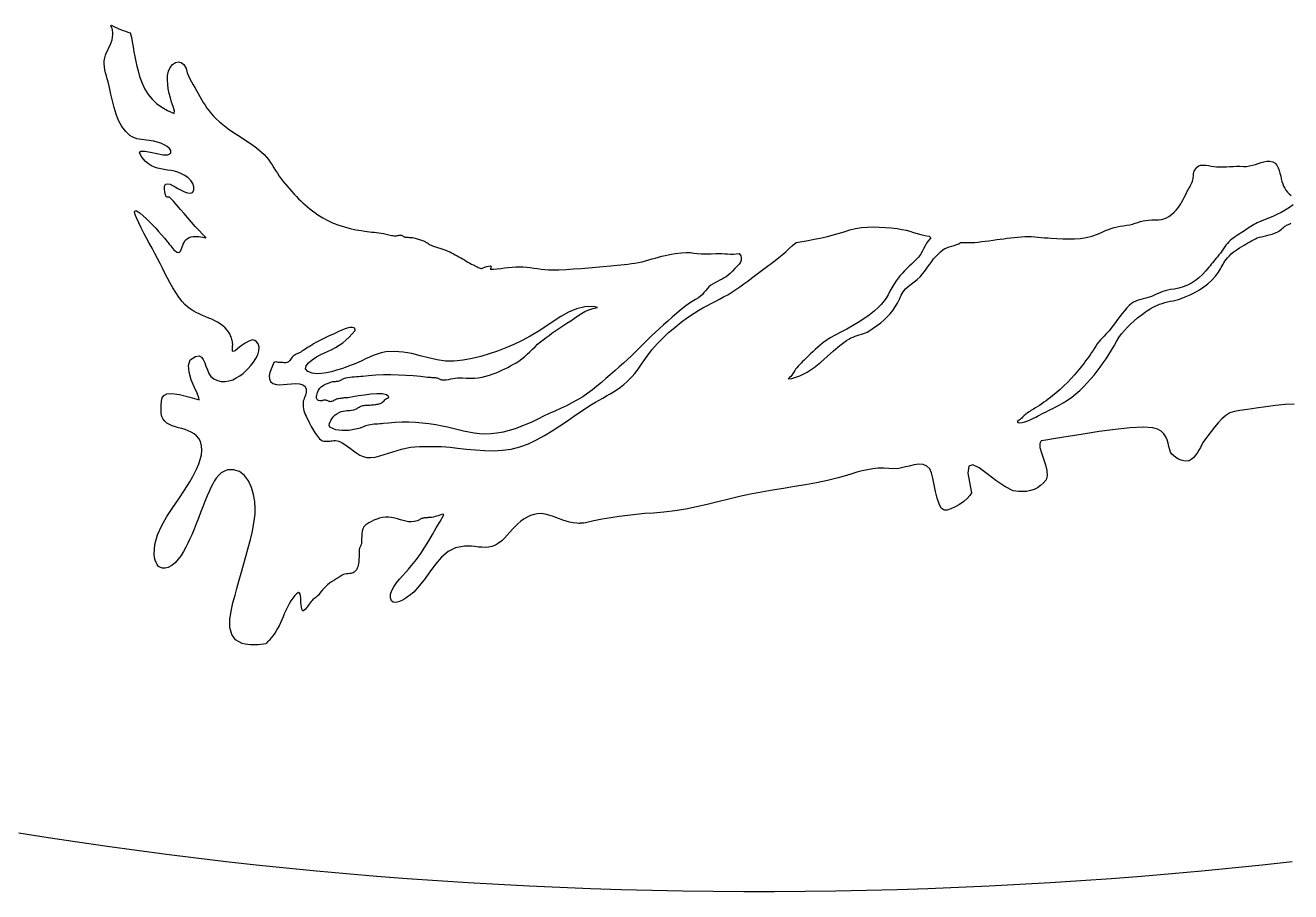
# Model space of a CAD drawing. Extents: x 0.4 to 24.4, y 0.6 to 12.6.
# Drawn here: x 8.71 to 15.05, y 0.57 to 4.91 of the extents above; entities that cross this region are included whole.
import ezdxf

# ---------------------------------------------------------------- set-up
doc = ezdxf.new("R2010")
doc.units = 0
doc.linetypes.add('0', pattern=[0])
doc.layers.add('1', color=7, linetype='0')

msp = doc.modelspace()

# ---------------------------------------------------------------- linework, layer by layer
at = {"layer": '1'}
for points in [[(15.070144, 3.010671), (15.02571, 3.008595), (14.977614, 3.003896), (14.928298, 2.997548), (14.880446, 2.990468), (14.836257, 2.983754), (14.798659, 2.9782), (14.770827, 2.974538), (14.74861, 2.966786), (14.727859, 2.953847), (14.707839, 2.936818), (14.688796, 2.916982), (14.67073, 2.895436), (14.653884, 2.873281), (14.638015, 2.851796), (14.62361, 2.832082), (14.614821, 2.819997), (14.607985, 2.80779), (14.600417, 2.794118), (14.59236, 2.779775), (14.583816, 2.765676), (14.575027, 2.752492), (14.565261, 2.7412), (14.554763, 2.732472), (14.543777, 2.727162), (14.531325, 2.725392), (14.518142, 2.726369), (14.504226, 2.729909), (14.490554, 2.735402), (14.478103, 2.742604), (14.466872, 2.750966), (14.457839, 2.760182), (14.451491, 2.769704), (14.447097, 2.782338), (14.443191, 2.797963), (14.43904, 2.814443), (14.433913, 2.831105), (14.427077, 2.847157), (14.417556, 2.86205), (14.404128, 2.874867), (14.386062, 2.884938), (14.361648, 2.891774), (14.313796, 2.894643), (14.249343, 2.891469), (14.174148, 2.883718), (14.093581, 2.872914), (14.012771, 2.860707), (13.938064, 2.848561), (13.874099, 2.838002), (13.82698, 2.830617), (13.803542, 2.826039), (13.795974, 2.813527), (13.79695, 2.79308), (13.80403, 2.766957), (13.813796, 2.737355), (13.823806, 2.706716), (13.83113, 2.677358), (13.833571, 2.65154), (13.827956, 2.631642), (13.815017, 2.615529), (13.800124, 2.60204), (13.784255, 2.591298), (13.766921, 2.583058), (13.748855, 2.57726), (13.729812, 2.573598), (13.710036, 2.572072), (13.690017, 2.572499), (13.662917, 2.576894), (13.621413, 2.597096), (13.576491, 2.628041), (13.532302, 2.661977), (13.492263, 2.690663), (13.460525, 2.706105), (13.440017, 2.700368), (13.435134, 2.665517), (13.449294, 2.593434), (13.453444, 2.566579), (13.44612, 2.552663), (13.432448, 2.537709), (13.414626, 2.522511), (13.393874, 2.508229), (13.371902, 2.495717), (13.350905, 2.485951), (13.331862, 2.47997), (13.316482, 2.479115), (13.302566, 2.489247), (13.291579, 2.510427), (13.282302, 2.539235), (13.274245, 2.572438), (13.266921, 2.606862), (13.260085, 2.639394), (13.252761, 2.666738), (13.244948, 2.685781), (13.230544, 2.699697), (13.211257, 2.70757), (13.189528, 2.709157), (13.166091, 2.706166), (13.141677, 2.70049), (13.116286, 2.693959), (13.090407, 2.688405), (13.065017, 2.685658), (13.040114, 2.687551), (13.013259, 2.68987), (12.986403, 2.689504), (12.959548, 2.686757), (12.932937, 2.682118), (12.906325, 2.676076), (12.879958, 2.668996), (12.853835, 2.661244), (12.8282, 2.653432), (12.786452, 2.641469), (12.731765, 2.62798), (12.676833, 2.616506), (12.621902, 2.606557), (12.56697, 2.597402), (12.511794, 2.588613), (12.456618, 2.579701), (12.401443, 2.569997), (12.346023, 2.559072), (12.291579, 2.546987), (12.237624, 2.533925), (12.183669, 2.52068), (12.130202, 2.507741), (12.076491, 2.495473), (12.022292, 2.484548), (11.967605, 2.475514), (11.912429, 2.46874), (11.861403, 2.464833), (11.817702, 2.461659), (11.774245, 2.457753), (11.731277, 2.452992), (11.688552, 2.447438), (11.646316, 2.44103), (11.604079, 2.433522), (11.562087, 2.424977), (11.520095, 2.415334), (11.511794, 2.413869), (11.507888, 2.413747), (11.503982, 2.413564), (11.500319, 2.413381), (11.496657, 2.413259), (11.492995, 2.413198), (11.489333, 2.413136), (11.485915, 2.413075), (11.477126, 2.413381), (11.458083, 2.415334), (11.440017, 2.418935), (11.422683, 2.423696), (11.405593, 2.429189), (11.388991, 2.435414), (11.371902, 2.441884), (11.354812, 2.448293), (11.336745, 2.454396), (11.317702, 2.459584), (11.298415, 2.461782), (11.27986, 2.461171), (11.262282, 2.457936), (11.244948, 2.452321), (11.228347, 2.44457), (11.211989, 2.434926), (11.196364, 2.423635), (11.181472, 2.411), (11.168044, 2.397756), (11.154616, 2.383229), (11.141433, 2.368215), (11.128249, 2.353139), (11.114333, 2.338613), (11.099929, 2.325246), (11.084792, 2.313405), (11.068191, 2.3037), (11.051345, 2.297353), (11.034743, 2.293813), (11.017898, 2.292653), (11.000808, 2.292958), (10.983474, 2.294301), (10.96614, 2.296254), (10.94905, 2.298085), (10.931716, 2.299306), (10.913161, 2.299184), (10.869216, 2.290578), (10.831862, 2.271352), (10.799148, 2.243947), (10.769851, 2.210866), (10.742751, 2.174306), (10.71614, 2.136952), (10.688796, 2.100881), (10.659255, 2.068715), (10.638991, 2.051747), (10.628249, 2.043996), (10.615066, 2.035329), (10.599441, 2.026967), (10.583816, 2.020375), (10.569167, 2.016957), (10.556716, 2.018056), (10.547439, 2.025014), (10.542556, 2.039174), (10.543532, 2.057302), (10.54988, 2.076222), (10.560134, 2.095632), (10.573562, 2.115041), (10.588454, 2.133962), (10.604079, 2.151906), (10.619216, 2.168447), (10.632644, 2.183156), (10.649001, 2.202138), (10.672439, 2.232045), (10.694411, 2.262563), (10.714919, 2.293752), (10.73445, 2.325429), (10.753493, 2.357533), (10.772292, 2.390004), (10.791091, 2.42278), (10.810378, 2.455739), (10.806716, 2.459645), (10.798171, 2.456716), (10.790114, 2.453969), (10.782058, 2.451344), (10.774245, 2.448842), (10.766189, 2.446645), (10.757888, 2.444753), (10.748855, 2.443227), (10.741042, 2.44225), (10.736403, 2.441945), (10.732009, 2.44164), (10.727614, 2.441457), (10.722976, 2.441152), (10.718337, 2.440846), (10.713943, 2.440419), (10.709792, 2.439748), (10.705398, 2.438893), (10.701735, 2.437917), (10.698562, 2.436635), (10.695632, 2.435231), (10.692946, 2.433644), (10.690261, 2.432118), (10.687575, 2.430532), (10.685134, 2.429128), (10.682204, 2.427846), (10.67781, 2.426198), (10.662185, 2.422353), (10.647292, 2.420888), (10.633132, 2.421437), (10.61946, 2.423696), (10.606032, 2.426991), (10.592605, 2.43102), (10.578689, 2.435292), (10.56404, 2.439382), (10.548415, 2.442677), (10.533278, 2.444264), (10.518142, 2.44402), (10.503005, 2.442189), (10.488601, 2.438954), (10.474441, 2.43456), (10.46028, 2.429067), (10.447097, 2.42278), (10.433913, 2.415944), (10.419753, 2.406362), (10.409987, 2.396108), (10.403884, 2.385182), (10.400466, 2.373525), (10.399001, 2.361257), (10.398757, 2.348195), (10.398513, 2.334401), (10.398269, 2.319814), (10.397048, 2.309926), (10.396071, 2.307057), (10.395095, 2.30425), (10.39363, 2.30132), (10.392409, 2.298329), (10.3907, 2.295278), (10.389235, 2.292104), (10.388015, 2.28893), (10.387038, 2.285695), (10.386794, 2.281789), (10.386794, 2.277455), (10.38655, 2.272817), (10.38655, 2.268117), (10.38655, 2.263234), (10.38655, 2.258412), (10.38655, 2.253774), (10.386062, 2.249318), (10.385329, 2.244008), (10.385085, 2.23589), (10.384353, 2.227712), (10.38362, 2.21935), (10.382644, 2.211171), (10.380935, 2.202992), (10.378982, 2.195119), (10.375808, 2.187673), (10.371902, 2.180593), (10.36653, 2.173818), (10.361159, 2.168813), (10.3553, 2.165456), (10.349685, 2.16332), (10.343581, 2.162038), (10.336989, 2.161305), (10.329909, 2.160573), (10.322097, 2.159535), (10.31404, 2.157948), (10.30696, 2.155873), (10.301101, 2.15331), (10.29573, 2.150441), (10.290359, 2.147206), (10.285476, 2.143727), (10.280349, 2.140126), (10.274734, 2.136403), (10.26863, 2.13268), (10.258864, 2.127126), (10.247634, 2.120107), (10.237624, 2.112844), (10.228103, 2.105214), (10.219314, 2.097157), (10.211013, 2.088429), (10.202712, 2.079091), (10.194655, 2.068959), (10.18611, 2.058339), (10.18196, 2.053334), (10.177321, 2.049062), (10.172927, 2.045033), (10.168288, 2.041371), (10.16365, 2.03777), (10.159011, 2.034291), (10.154616, 2.030568), (10.150222, 2.026662), (10.145339, 2.021474), (10.140212, 2.015065), (10.135329, 2.008534), (10.130935, 2.001943), (10.12654, 1.995412), (10.121657, 1.989125), (10.116286, 1.983205), (10.110183, 1.977834), (10.103103, 1.973134), (10.099196, 1.982594), (10.096511, 1.993764), (10.095046, 2.005116), (10.094558, 2.01653), (10.093825, 2.028005), (10.093093, 2.039418), (10.091384, 2.050588), (10.088698, 2.061452), (10.082839, 2.066884), (10.072829, 2.060414), (10.063064, 2.050588), (10.053054, 2.038259), (10.044021, 2.024465), (10.035476, 2.010121), (10.027907, 1.996022), (10.02156, 1.983205), (10.016677, 1.972585), (10.010818, 1.959096), (10.00447, 1.944264), (9.998122, 1.92925), (9.991286, 1.914357), (9.98445, 1.899526), (9.976882, 1.885121), (9.968825, 1.871144), (9.96028, 1.857839), (9.95198, 1.846974), (9.948318, 1.842031), (9.944167, 1.837209), (9.940261, 1.832265), (9.93611, 1.827565), (9.93196, 1.822927), (9.927566, 1.818349), (9.922927, 1.813893), (9.918044, 1.80956), (9.907302, 1.806874), (9.893874, 1.805226), (9.880691, 1.804067), (9.867263, 1.803456), (9.854323, 1.803395), (9.84114, 1.803945), (9.828444, 1.805226), (9.815505, 1.807302), (9.800124, 1.811086), (9.767165, 1.828908), (9.747878, 1.856435), (9.738845, 1.891042), (9.738357, 1.93047), (9.743972, 1.972219), (9.753249, 2.013783), (9.763991, 2.052846), (9.773757, 2.086965), (9.783523, 2.122548), (9.794997, 2.163991), (9.80696, 2.205678), (9.818923, 2.247548), (9.830642, 2.289601), (9.841628, 2.331716), (9.85115, 2.373952), (9.858962, 2.41631), (9.864577, 2.458669), (9.865554, 2.488393), (9.863112, 2.522206), (9.857253, 2.557973), (9.846999, 2.59319), (9.832107, 2.625661), (9.812087, 2.652822), (9.786941, 2.672414), (9.755691, 2.682118), (9.727126, 2.68102), (9.710525, 2.675405), (9.695388, 2.666249), (9.682204, 2.654225), (9.670241, 2.640126), (9.659987, 2.624562), (9.65071, 2.608327), (9.642653, 2.592092), (9.635329, 2.576528), (9.624099, 2.551015), (9.612868, 2.523244), (9.602126, 2.495412), (9.591384, 2.467397), (9.580886, 2.439443), (9.570144, 2.411489), (9.559157, 2.38384), (9.547194, 2.356313), (9.536208, 2.332021), (9.527419, 2.313283), (9.517653, 2.293141), (9.506179, 2.272389), (9.493728, 2.252004), (9.479812, 2.232839), (9.464431, 2.21581), (9.447341, 2.201955), (9.428786, 2.192067), (9.413405, 2.187795), (9.400954, 2.187978), (9.390212, 2.191274), (9.381179, 2.19756), (9.373855, 2.206227), (9.368239, 2.216542), (9.363845, 2.228261), (9.360915, 2.240773), (9.358962, 2.259328), (9.363112, 2.30779), (9.376296, 2.355458), (9.397048, 2.402272), (9.422927, 2.448171), (9.452224, 2.493032), (9.482497, 2.536794), (9.51155, 2.579274), (9.537673, 2.620473), (9.55281, 2.647756), (9.563308, 2.667592), (9.573318, 2.688832), (9.582595, 2.710927), (9.590163, 2.733693), (9.595534, 2.756764), (9.597732, 2.779592), (9.596267, 2.80193), (9.590407, 2.823293), (9.582595, 2.83904), (9.571609, 2.851796), (9.559402, 2.862172), (9.544997, 2.870656), (9.529616, 2.877431), (9.513747, 2.883046), (9.49739, 2.887929), (9.481032, 2.892385), (9.465163, 2.897084), (9.449538, 2.902394), (9.435134, 2.908742), (9.422683, 2.916188), (9.412185, 2.925099), (9.40364, 2.935719), (9.397536, 2.948354), (9.394118, 2.963246), (9.39363, 2.980824), (9.394362, 3.003957), (9.395339, 3.024892), (9.398757, 3.041982), (9.407058, 3.054677), (9.422439, 3.062123), (9.447829, 3.063649), (9.485427, 3.0584), (9.537673, 3.045705), (9.58406, 3.032826), (9.583327, 3.043019), (9.573562, 3.065785), (9.559402, 3.097157), (9.544509, 3.133412), (9.533767, 3.170644), (9.530837, 3.205129), (9.540114, 3.232961), (9.566237, 3.250295), (9.585036, 3.252248), (9.596511, 3.246022), (9.605056, 3.234303), (9.612136, 3.218678), (9.618484, 3.200795), (9.625319, 3.18224), (9.633132, 3.164601), (9.643142, 3.149465), (9.657058, 3.137746), (9.675612, 3.128713), (9.694655, 3.124257), (9.714187, 3.123891), (9.73323, 3.127126), (9.752273, 3.133412), (9.770583, 3.142201), (9.787917, 3.153005), (9.80403, 3.165212), (9.816482, 3.176381), (9.829421, 3.189198), (9.843093, 3.204457), (9.856277, 3.221486), (9.868484, 3.239858), (9.878005, 3.258779), (9.884109, 3.277638), (9.885573, 3.295766), (9.880691, 3.313161), (9.868239, 3.328725), (9.851882, 3.332448), (9.833327, 3.327321), (9.81404, 3.316335), (9.795485, 3.302602), (9.778396, 3.288991), (9.76448, 3.278493), (9.754958, 3.274159), (9.751784, 3.275929), (9.751052, 3.278798), (9.750808, 3.282948), (9.750808, 3.288014), (9.751296, 3.293447), (9.751784, 3.29894), (9.752028, 3.303884), (9.752273, 3.308034), (9.752273, 3.310842), (9.751296, 3.316823), (9.750808, 3.323171), (9.749343, 3.329396), (9.747878, 3.335561), (9.746169, 3.341603), (9.743972, 3.347585), (9.741775, 3.353505), (9.739089, 3.359242), (9.734206, 3.368398), (9.725173, 3.381642), (9.714431, 3.393544), (9.702712, 3.404103), (9.690261, 3.413442), (9.676589, 3.421742), (9.662673, 3.42925), (9.648025, 3.436147), (9.633376, 3.442494), (9.617019, 3.449147), (9.600661, 3.455922), (9.584792, 3.463002), (9.569167, 3.470571), (9.554519, 3.478871), (9.540114, 3.488271), (9.526443, 3.498708), (9.513259, 3.510671), (9.499343, 3.52599), (9.482497, 3.547536), (9.467116, 3.57018), (9.452224, 3.593678), (9.438796, 3.617848), (9.425612, 3.642446), (9.413161, 3.667165), (9.40071, 3.691823), (9.388503, 3.716237), (9.375319, 3.741261), (9.361892, 3.766652), (9.34822, 3.792043), (9.334304, 3.817494), (9.320632, 3.842946), (9.307204, 3.868642), (9.293777, 3.894338), (9.281325, 3.920339), (9.269851, 3.944753), (9.264968, 3.957204), (9.261794, 3.967153), (9.260818, 3.974477), (9.262038, 3.978993), (9.265456, 3.980641), (9.271071, 3.97936), (9.278884, 3.974965), (9.289382, 3.967458), (9.30403, 3.955068), (9.320388, 3.940358), (9.336257, 3.924977), (9.351394, 3.90923), (9.36653, 3.892995), (9.381423, 3.876515), (9.395827, 3.859914), (9.410232, 3.843251), (9.424392, 3.826894), (9.428542, 3.82134), (9.434402, 3.813405), (9.441726, 3.804067), (9.449294, 3.794301), (9.457595, 3.785146), (9.465896, 3.777577), (9.473952, 3.772573), (9.481032, 3.771169), (9.486648, 3.773549), (9.490798, 3.778554), (9.49446, 3.785512), (9.498122, 3.793935), (9.50154, 3.803151), (9.504958, 3.81249), (9.50862, 3.821279), (9.512527, 3.828908), (9.517165, 3.834767), (9.52571, 3.84142), (9.534743, 3.846425), (9.544021, 3.849782), (9.553542, 3.851552), (9.563064, 3.852101), (9.572829, 3.851674), (9.583083, 3.850514), (9.593093, 3.848927), (9.603103, 3.847096), (9.610915, 3.845693), (9.615798, 3.84496), (9.618239, 3.845082), (9.618239, 3.846181), (9.616286, 3.848378), (9.612624, 3.851857), (9.607253, 3.856862), (9.600661, 3.863454), (9.58406, 3.881093), (9.565017, 3.902089), (9.546218, 3.923207), (9.527419, 3.944448), (9.50862, 3.96581), (9.49031, 3.987172), (9.471755, 4.008657), (9.453444, 4.030202), (9.438064, 4.047536), (9.435866, 4.04778), (9.433425, 4.048024), (9.430984, 4.04839), (9.428542, 4.048696), (9.426101, 4.04894), (9.423659, 4.049245), (9.421462, 4.049489), (9.419021, 4.049794), (9.415847, 4.059804), (9.412917, 4.07488), (9.41072, 4.088368), (9.410476, 4.099843), (9.412429, 4.108632), (9.417312, 4.114064), (9.425612, 4.115651), (9.438308, 4.112844), (9.454665, 4.105397), (9.464675, 4.099538), (9.478103, 4.091481), (9.493728, 4.082936), (9.510329, 4.075185), (9.526443, 4.069814), (9.540603, 4.068349), (9.551589, 4.072316), (9.557693, 4.083241), (9.558425, 4.100759), (9.55281, 4.117299), (9.543044, 4.132253), (9.529372, 4.145314), (9.513015, 4.156545), (9.495437, 4.165822), (9.47737, 4.173207), (9.460036, 4.178456), (9.444411, 4.181691), (9.426101, 4.184255), (9.408523, 4.186818), (9.391677, 4.18987), (9.375319, 4.193776), (9.359939, 4.199086), (9.345046, 4.206105), (9.330642, 4.215322), (9.316237, 4.227101), (9.29695, 4.248342), (9.284987, 4.270009), (9.291335, 4.279164), (9.311355, 4.279225), (9.339919, 4.273854), (9.372146, 4.266591), (9.403396, 4.260976), (9.428054, 4.260488), (9.44197, 4.268727), (9.442702, 4.281728), (9.43611, 4.293141), (9.424392, 4.303029), (9.409011, 4.311513), (9.391677, 4.318593), (9.373855, 4.324269), (9.357253, 4.328542), (9.343581, 4.33141), (9.333083, 4.333119), (9.3199, 4.334584), (9.307448, 4.335805), (9.295241, 4.337148), (9.283034, 4.33904), (9.271316, 4.341603), (9.259597, 4.345448), (9.248366, 4.35082), (9.23738, 4.357961), (9.217116, 4.377004), (9.196853, 4.403493), (9.180984, 4.432912), (9.168044, 4.464345), (9.158034, 4.497304), (9.149734, 4.530934), (9.142409, 4.564565), (9.135085, 4.597524), (9.127761, 4.627065), (9.123855, 4.641713), (9.119704, 4.656484), (9.115798, 4.671376), (9.11238, 4.686452), (9.109694, 4.701589), (9.108474, 4.716725), (9.108718, 4.731801), (9.111159, 4.746877), (9.11531, 4.760793), (9.120437, 4.773671), (9.126296, 4.786122), (9.132155, 4.798451), (9.138259, 4.810964), (9.14363, 4.823476), (9.14778, 4.836476), (9.150954, 4.849904), (9.152175, 4.864003), (9.152175, 4.869985), (9.151443, 4.875905), (9.150954, 4.881703), (9.149489, 4.887441), (9.14778, 4.893178), (9.146071, 4.898793), (9.143874, 4.904347), (9.141433, 4.909841), (9.144851, 4.910207), (9.156325, 4.904225), (9.1678, 4.898671), (9.179275, 4.893544), (9.190993, 4.888722), (9.202956, 4.884206), (9.214919, 4.880055), (9.227126, 4.876149), (9.239333, 4.872609), (9.244704, 4.850881), (9.249099, 4.826528), (9.253249, 4.802175), (9.2574, 4.777822), (9.262038, 4.75353), (9.266921, 4.72936), (9.272048, 4.70519), (9.278152, 4.681203), (9.286208, 4.653615), (9.298415, 4.62029), (9.312819, 4.590261), (9.329665, 4.563466), (9.348952, 4.539601), (9.371413, 4.5183), (9.396804, 4.499562), (9.425612, 4.483022), (9.458327, 4.468373), (9.461501, 4.480947), (9.453933, 4.502492), (9.446609, 4.52422), (9.440261, 4.546315), (9.434157, 4.568471), (9.429763, 4.590871), (9.426589, 4.613454), (9.425124, 4.636037), (9.425612, 4.658681), (9.430251, 4.680165), (9.439284, 4.698903), (9.451247, 4.713552), (9.465163, 4.7235), (9.480056, 4.727407), (9.494704, 4.724416), (9.507888, 4.713429), (9.51863, 4.693471), (9.524978, 4.672658), (9.530837, 4.656301), (9.537673, 4.640981), (9.545485, 4.626332), (9.553542, 4.612111), (9.562087, 4.598012), (9.570876, 4.58373), (9.579665, 4.56902), (9.58821, 4.553639), (9.596267, 4.538625), (9.605056, 4.523854), (9.614333, 4.509389), (9.62361, 4.495107), (9.633864, 4.481313), (9.644362, 4.467946), (9.655593, 4.455068), (9.667556, 4.442739), (9.685622, 4.425832), (9.710769, 4.405446), (9.737136, 4.386403), (9.764235, 4.368337), (9.791579, 4.350698), (9.818923, 4.333058), (9.846023, 4.314748), (9.87239, 4.295339), (9.897292, 4.27422), (9.909987, 4.261769), (9.920974, 4.249501), (9.931228, 4.236745), (9.940749, 4.223561), (9.950027, 4.210073), (9.958816, 4.196279), (9.967605, 4.182485), (9.976394, 4.168569), (9.985671, 4.154592), (9.995681, 4.140859), (10.005691, 4.127431), (10.016189, 4.114369), (10.026931, 4.101613), (10.037917, 4.088979), (10.049148, 4.076589), (10.060378, 4.06426), (10.071853, 4.05193), (10.082595, 4.0407), (10.093337, 4.029836), (10.104568, 4.019521), (10.116042, 4.009389), (10.127761, 3.999501), (10.13948, 3.989919), (10.151443, 3.980519), (10.163894, 3.971303), (10.17903, 3.960378), (10.203444, 3.944936), (10.229079, 3.931081), (10.255691, 3.918935), (10.283523, 3.908254), (10.311843, 3.89922), (10.340163, 3.891591), (10.368728, 3.885427), (10.396804, 3.880605), (10.413894, 3.878346), (10.425857, 3.876882), (10.437819, 3.875356), (10.449294, 3.87383), (10.461257, 3.872304), (10.47322, 3.870778), (10.484939, 3.869191), (10.496657, 3.867665), (10.5074, 3.866139), (10.513747, 3.865041), (10.520583, 3.863576), (10.527419, 3.861989), (10.534011, 3.860219), (10.540847, 3.85851), (10.547683, 3.856984), (10.554519, 3.855824), (10.56111, 3.855031), (10.565749, 3.854787), (10.570144, 3.854848), (10.573806, 3.855214), (10.577224, 3.855824), (10.58113, 3.856618), (10.584792, 3.857289), (10.588454, 3.857839), (10.592116, 3.858083), (10.595778, 3.857961), (10.598708, 3.85735), (10.601394, 3.856313), (10.603835, 3.85497), (10.605788, 3.853444), (10.607497, 3.851918), (10.609694, 3.850514), (10.611648, 3.849294), (10.614333, 3.848561), (10.618972, 3.848012), (10.625564, 3.847402), (10.631667, 3.847096), (10.637282, 3.846913), (10.642653, 3.84673), (10.648269, 3.846364), (10.653884, 3.845632), (10.659743, 3.84435), (10.666335, 3.842458), (10.671706, 3.840749), (10.677077, 3.839284), (10.682204, 3.837758), (10.687331, 3.836293), (10.692702, 3.834889), (10.697829, 3.833241), (10.702956, 3.831471), (10.708083, 3.829518), (10.712966, 3.82726), (10.718093, 3.824513), (10.722976, 3.821645), (10.727614, 3.818715), (10.732009, 3.815663), (10.736892, 3.812795), (10.742019, 3.809987), (10.74739, 3.807424), (10.753005, 3.805104), (10.758132, 3.803212), (10.763503, 3.801442), (10.76863, 3.799733), (10.773757, 3.798085), (10.779128, 3.796498), (10.784255, 3.795033), (10.789382, 3.793447), (10.794753, 3.791799), (10.800612, 3.789845), (10.810622, 3.786122), (10.820144, 3.782277), (10.829909, 3.778127), (10.839431, 3.773793), (10.848952, 3.769399), (10.85823, 3.76476), (10.867751, 3.759938), (10.877028, 3.754933), (10.886062, 3.749867), (10.895095, 3.744618), (10.903884, 3.739247), (10.912917, 3.733754), (10.921706, 3.728322), (10.930495, 3.723012), (10.939773, 3.717885), (10.948806, 3.713063), (10.957595, 3.70873), (10.961501, 3.706899), (10.96614, 3.704518), (10.971267, 3.701833), (10.976638, 3.699086), (10.982253, 3.696401), (10.987868, 3.694081), (10.992995, 3.692311), (10.99739, 3.691335), (11.001296, 3.691518), (11.007644, 3.693532), (11.015944, 3.696767), (11.025222, 3.700246), (11.034011, 3.702931), (11.041579, 3.70403), (11.046462, 3.702382), (11.047439, 3.697194), (11.043044, 3.687428), (11.058913, 3.687428), (11.077712, 3.68926), (11.096267, 3.691457), (11.114821, 3.693898), (11.133132, 3.696157), (11.151687, 3.698171), (11.170241, 3.699452), (11.188796, 3.69988), (11.207107, 3.699208), (11.225661, 3.697621), (11.243484, 3.695424), (11.26155, 3.692922), (11.279616, 3.690236), (11.297683, 3.687856), (11.315749, 3.685781), (11.33406, 3.684377), (11.352126, 3.683949), (11.385573, 3.684682), (11.422683, 3.686147), (11.459792, 3.688405), (11.49739, 3.69103), (11.534499, 3.694203), (11.571609, 3.69756), (11.608718, 3.701039), (11.646071, 3.704518), (11.678786, 3.707509), (11.697097, 3.709157), (11.714919, 3.711049), (11.732497, 3.713002), (11.750319, 3.715322), (11.767898, 3.718007), (11.785476, 3.721181), (11.803054, 3.724904), (11.820876, 3.729238), (11.837478, 3.733876), (11.853347, 3.738576), (11.86946, 3.743276), (11.885818, 3.747792), (11.902175, 3.752248), (11.918532, 3.756337), (11.93489, 3.759999), (11.951247, 3.763234), (11.969558, 3.766225), (12.000564, 3.769826), (12.024978, 3.770986), (12.045241, 3.770314), (12.063064, 3.768544), (12.080398, 3.766408), (12.099196, 3.764577), (12.121657, 3.763783), (12.149489, 3.76476), (12.173171, 3.766469), (12.188308, 3.766652), (12.202956, 3.766103), (12.21736, 3.765065), (12.232009, 3.763906), (12.246413, 3.763112), (12.260573, 3.762868), (12.274978, 3.763722), (12.289382, 3.76592), (12.297439, 3.754628), (12.300368, 3.743764), (12.29988, 3.733388), (12.295974, 3.723134), (12.289382, 3.712758), (12.280105, 3.701833), (12.268874, 3.690114), (12.256179, 3.677114), (12.24446, 3.66509), (12.235183, 3.656911), (12.225417, 3.64977), (12.214675, 3.6433), (12.204177, 3.63738), (12.192946, 3.631764), (12.18196, 3.62621), (12.17073, 3.620534), (12.159499, 3.614369), (12.148269, 3.606801), (12.138503, 3.598256), (12.129958, 3.58904), (12.121657, 3.579396), (12.113601, 3.569814), (12.1053, 3.560414), (12.096511, 3.551625), (12.086257, 3.54363), (12.07112, 3.53478), (12.046706, 3.519765), (12.02278, 3.503224), (11.999587, 3.48528), (11.976882, 3.46642), (11.954665, 3.44695), (11.932693, 3.427297), (11.91072, 3.407643), (11.88948, 3.388478), (11.868239, 3.369985), (11.848464, 3.351125), (11.828689, 3.331716), (11.809402, 3.312123), (11.790114, 3.292348), (11.770583, 3.272756), (11.751052, 3.253407), (11.730788, 3.234609), (11.709792, 3.216298), (11.687819, 3.197316), (11.666091, 3.177968), (11.644118, 3.158376), (11.621902, 3.138906), (11.599929, 3.119618), (11.577224, 3.100698), (11.554519, 3.082509), (11.531325, 3.065114), (11.506423, 3.048146), (11.479323, 3.031911), (11.45198, 3.016957), (11.423903, 3.002858), (11.395339, 2.989369), (11.36653, 2.976186), (11.337966, 2.963124), (11.309402, 2.949758), (11.281569, 2.935964), (11.253982, 2.922536), (11.225661, 2.90978), (11.196609, 2.898), (11.167312, 2.88738), (11.137282, 2.878224), (11.106765, 2.870717), (11.076003, 2.865102), (11.045241, 2.861562), (11.016189, 2.860524), (10.989577, 2.861745), (10.962478, 2.864919), (10.935378, 2.869557), (10.908523, 2.875356), (10.881667, 2.881764), (10.854812, 2.888417), (10.8282, 2.894887), (10.801833, 2.900746), (10.769362, 2.907033), (10.735671, 2.912099), (10.701735, 2.916066), (10.6678, 2.918691), (10.634109, 2.920033), (10.600173, 2.920094), (10.566237, 2.918813), (10.532546, 2.916188), (10.507155, 2.91332), (10.497878, 2.912526), (10.488845, 2.911794), (10.479568, 2.911183), (10.470046, 2.910634), (10.461013, 2.909902), (10.451735, 2.908864), (10.442458, 2.90746), (10.433425, 2.905568), (10.426101, 2.903493), (10.418532, 2.901235), (10.411696, 2.898793), (10.404616, 2.896169), (10.39778, 2.893544), (10.3907, 2.891042), (10.38362, 2.888722), (10.37654, 2.886708), (10.367263, 2.884694), (10.350661, 2.881703), (10.333816, 2.879445), (10.317458, 2.878163), (10.300857, 2.878163), (10.284499, 2.879567), (10.26863, 2.88268), (10.253249, 2.887868), (10.238357, 2.895314), (10.234939, 2.904714), (10.238112, 2.913747), (10.241286, 2.921926), (10.24446, 2.929555), (10.24861, 2.936757), (10.253249, 2.943471), (10.259109, 2.950063), (10.265944, 2.956471), (10.274489, 2.962941), (10.284987, 2.968984), (10.294997, 2.973073), (10.305495, 2.975575), (10.315993, 2.977162), (10.326491, 2.978139), (10.337234, 2.979054), (10.34822, 2.98058), (10.359694, 2.983022), (10.367507, 2.985402), (10.371902, 2.987233), (10.375808, 2.989308), (10.37947, 2.991506), (10.383132, 2.993825), (10.38655, 2.996083), (10.390456, 2.998219), (10.394607, 3.000173), (10.399001, 3.001821), (10.404372, 3.003163), (10.410232, 3.004262), (10.415847, 3.004933), (10.42195, 3.005483), (10.428054, 3.005849), (10.434402, 3.006093), (10.440261, 3.006459), (10.445876, 3.006764), (10.451491, 3.007253), (10.457351, 3.007802), (10.463698, 3.00829), (10.469558, 3.008962), (10.475173, 3.009816), (10.480788, 3.010976), (10.486403, 3.012624), (10.491775, 3.01476), (10.497146, 3.017507), (10.502273, 3.020925), (10.506667, 3.024587), (10.510818, 3.028188), (10.51448, 3.031789), (10.518386, 3.035268), (10.522536, 3.038381), (10.527175, 3.041127), (10.532546, 3.043386), (10.535232, 3.048024), (10.523025, 3.057424), (10.501784, 3.06194), (10.474685, 3.062551), (10.443923, 3.060414), (10.412185, 3.056447), (10.382155, 3.051686), (10.356277, 3.047231), (10.336989, 3.044118), (10.328689, 3.043202), (10.323318, 3.042592), (10.317458, 3.042104), (10.311355, 3.041615), (10.305739, 3.041005), (10.29988, 3.040456), (10.294021, 3.039784), (10.288405, 3.039052), (10.28279, 3.038198), (10.276931, 3.036855), (10.271804, 3.035024), (10.266921, 3.032887), (10.262527, 3.030568), (10.258132, 3.028371), (10.253737, 3.026357), (10.249343, 3.024648), (10.24446, 3.023488), (10.241042, 3.023122), (10.238357, 3.023488), (10.235183, 3.024343), (10.232009, 3.025624), (10.228591, 3.026967), (10.225417, 3.028371), (10.221999, 3.029653), (10.218825, 3.030629), (10.215896, 3.03124), (10.212966, 3.031056), (10.21028, 3.03069), (10.207351, 3.030141), (10.204421, 3.029408), (10.201491, 3.028676), (10.198562, 3.028005), (10.195632, 3.027394), (10.192702, 3.027089), (10.188308, 3.027211), (10.182448, 3.028249), (10.178298, 3.030446), (10.175368, 3.033498), (10.173171, 3.03716), (10.172194, 3.041493), (10.172194, 3.046193), (10.172683, 3.051137), (10.173903, 3.056081), (10.177566, 3.069203), (10.182937, 3.081044), (10.189528, 3.090688), (10.197341, 3.0985), (10.206374, 3.105031), (10.216384, 3.110402), (10.22737, 3.115041), (10.239333, 3.119252), (10.249343, 3.122609), (10.253737, 3.123586), (10.25862, 3.124135), (10.263015, 3.124562), (10.267653, 3.124806), (10.272292, 3.125173), (10.276931, 3.125661), (10.281569, 3.126515), (10.286208, 3.127858), (10.290114, 3.129445), (10.293777, 3.131215), (10.297194, 3.132985), (10.29988, 3.134633), (10.30281, 3.136342), (10.306228, 3.13799), (10.309646, 3.139455), (10.313796, 3.140798), (10.319655, 3.14214), (10.329665, 3.144094), (10.340163, 3.14568), (10.350905, 3.146962), (10.361648, 3.148), (10.37239, 3.148915), (10.383132, 3.149709), (10.393874, 3.150624), (10.404372, 3.151662), (10.432204, 3.154653), (10.470046, 3.157521), (10.507888, 3.159047), (10.544997, 3.159291), (10.582595, 3.158498), (10.619704, 3.156606), (10.656569, 3.15392), (10.693679, 3.150441), (10.728347, 3.146413), (10.73323, 3.145925), (10.738601, 3.145558), (10.743484, 3.145314), (10.748855, 3.14507), (10.753982, 3.144826), (10.758864, 3.144582), (10.763747, 3.144216), (10.768386, 3.143727), (10.77278, 3.143178), (10.776687, 3.14214), (10.780105, 3.140859), (10.783767, 3.139455), (10.786941, 3.137929), (10.790359, 3.136464), (10.793532, 3.135121), (10.797194, 3.133962), (10.800857, 3.133168), (10.811355, 3.132436), (10.822341, 3.133168), (10.833083, 3.134755), (10.844558, 3.136952), (10.855788, 3.139333), (10.867019, 3.141469), (10.878005, 3.142995), (10.889235, 3.143483), (10.90364, 3.142446), (10.924148, 3.141164), (10.943923, 3.140798), (10.963698, 3.141591), (10.982985, 3.1433), (11.001784, 3.146169), (11.020339, 3.150258), (11.039138, 3.155568), (11.057693, 3.16216), (11.072341, 3.168202), (11.086989, 3.174367), (11.10115, 3.180898), (11.115798, 3.187917), (11.130446, 3.195241), (11.144851, 3.202748), (11.159011, 3.210561), (11.172683, 3.218495), (11.186599, 3.22704), (11.201247, 3.237599), (11.215163, 3.249074), (11.228347, 3.261159), (11.241042, 3.27361), (11.253982, 3.286305), (11.266921, 3.298879), (11.280105, 3.311208), (11.294265, 3.322988), (11.308425, 3.333791), (11.322829, 3.344472), (11.337234, 3.355214), (11.351638, 3.365895), (11.366286, 3.376454), (11.381179, 3.38683), (11.395827, 3.396901), (11.410964, 3.406606), (11.427077, 3.416249), (11.446364, 3.428517), (11.464675, 3.44103), (11.482009, 3.453176), (11.499587, 3.46465), (11.517409, 3.475087), (11.536452, 3.483937), (11.55696, 3.490956), (11.579909, 3.495717), (11.562331, 3.500356), (11.516921, 3.498525), (11.474441, 3.488393), (11.434402, 3.471669), (11.395827, 3.450124), (11.35823, 3.425527), (11.320876, 3.399648), (11.282546, 3.374196), (11.243239, 3.350942), (11.202224, 3.329701), (11.161452, 3.310353), (11.120681, 3.292592), (11.079665, 3.276723), (11.037917, 3.262563), (10.995681, 3.250356), (10.952224, 3.23998), (10.907302, 3.231618), (10.861892, 3.226064), (10.818435, 3.226918), (10.775954, 3.233083), (10.733718, 3.242726), (10.69197, 3.253713), (10.649734, 3.264089), (10.607253, 3.272023), (10.563796, 3.275441), (10.519362, 3.272389), (10.495925, 3.267568), (10.475905, 3.261525), (10.456374, 3.254201), (10.437331, 3.245961), (10.418288, 3.237111), (10.399489, 3.2282), (10.380446, 3.219533), (10.361159, 3.211415), (10.341384, 3.204274), (10.320144, 3.196645), (10.296706, 3.188405), (10.272292, 3.180287), (10.247146, 3.173024), (10.221755, 3.167226), (10.196853, 3.163625), (10.173171, 3.162953), (10.150954, 3.165944), (10.128005, 3.174977), (10.117751, 3.187551), (10.120437, 3.202138), (10.132644, 3.217519), (10.151198, 3.2329), (10.172927, 3.247243), (10.194411, 3.259572), (10.212966, 3.268788), (10.22737, 3.275136), (10.248366, 3.284535), (10.267898, 3.29485), (10.286208, 3.306203), (10.303786, 3.318593), (10.3199, 3.332143), (10.335525, 3.346974), (10.350661, 3.363149), (10.36531, 3.380666), (10.364821, 3.39214), (10.353347, 3.39568), (10.339919, 3.395497), (10.325515, 3.392262), (10.310378, 3.387074), (10.29573, 3.380788), (10.282058, 3.374196), (10.270583, 3.368337), (10.260818, 3.363942), (10.24861, 3.358327), (10.235671, 3.35259), (10.222243, 3.346486), (10.208816, 3.340077), (10.195388, 3.333486), (10.182204, 3.326589), (10.169021, 3.31957), (10.156814, 3.312367), (10.148269, 3.307057), (10.141921, 3.30309), (10.135085, 3.298696), (10.127761, 3.294179), (10.120437, 3.289418), (10.113112, 3.284657), (10.105788, 3.280019), (10.099196, 3.275685), (10.093337, 3.271779), (10.087478, 3.268239), (10.081618, 3.265553), (10.075759, 3.263295), (10.070388, 3.261098), (10.065017, 3.258534), (10.05989, 3.255361), (10.054763, 3.251271), (10.04988, 3.245778), (10.045485, 3.239369), (10.041823, 3.233876), (10.038894, 3.229299), (10.03572, 3.225514), (10.032546, 3.222585), (10.028884, 3.220387), (10.024245, 3.218984), (10.018386, 3.218373), (10.011062, 3.218434), (10.00447, 3.218923), (9.99861, 3.219167), (9.992995, 3.21935), (9.98738, 3.219594), (9.982253, 3.219899), (9.976638, 3.220387), (9.971267, 3.22112), (9.965407, 3.22228), (9.95906, 3.219228), (9.951491, 3.20287), (9.944411, 3.185842), (9.938552, 3.16863), (9.935622, 3.152333), (9.93611, 3.13738), (9.941482, 3.124684), (9.952712, 3.114858), (9.971023, 3.108693), (9.987624, 3.10735), (10.004958, 3.108571), (10.024978, 3.110646), (10.046462, 3.112782), (10.067458, 3.113637), (10.086989, 3.112294), (10.103347, 3.107594), (10.115066, 3.098439), (10.121169, 3.085378), (10.121169, 3.078298), (10.120437, 3.071034), (10.118484, 3.063283), (10.116286, 3.05547), (10.113112, 3.047658), (10.110427, 3.039968), (10.107985, 3.03246), (10.106032, 3.02538), (10.105056, 3.01653), (10.104812, 3.006398), (10.105056, 2.996633), (10.106521, 2.987111), (10.108718, 2.977712), (10.111648, 2.968556), (10.11531, 2.959462), (10.119704, 2.95049), (10.124587, 2.941457), (10.130202, 2.930348), (10.137527, 2.915944), (10.146071, 2.899404), (10.155837, 2.882009), (10.166091, 2.865041), (10.176833, 2.849599), (10.187819, 2.837087), (10.198562, 2.828603), (10.206618, 2.825673), (10.211745, 2.824819), (10.216872, 2.824391), (10.222732, 2.824452), (10.228347, 2.824697), (10.234206, 2.825185), (10.239577, 2.825795), (10.244948, 2.826467), (10.250075, 2.827138), (10.259109, 2.828176), (10.268142, 2.828176), (10.276198, 2.827016), (10.284011, 2.824941), (10.291579, 2.821828), (10.298903, 2.817922), (10.306472, 2.813283), (10.314284, 2.807973), (10.325515, 2.80016), (10.341872, 2.787953), (10.357741, 2.776113), (10.37361, 2.765187), (10.389724, 2.755788), (10.406569, 2.748586), (10.424636, 2.744008), (10.444655, 2.742726), (10.466872, 2.745351), (10.489577, 2.750966), (10.511794, 2.75768), (10.533278, 2.76476), (10.554519, 2.772023), (10.576003, 2.778981), (10.597487, 2.785268), (10.619704, 2.790517), (10.642409, 2.794423), (10.665603, 2.796498), (10.687575, 2.797658), (10.709792, 2.798573), (10.732009, 2.79894), (10.753982, 2.79894), (10.776443, 2.798512), (10.798659, 2.797658), (10.820632, 2.796193), (10.842605, 2.794301), (10.878737, 2.790395), (10.923171, 2.785329), (10.968337, 2.780995), (11.013747, 2.778127), (11.058913, 2.777333), (11.103835, 2.779592), (11.148025, 2.785512), (11.191482, 2.795949), (11.234206, 2.811696), (11.274734, 2.831227), (11.31404, 2.853139), (11.353103, 2.876943), (11.391189, 2.901906), (11.42903, 2.927724), (11.466628, 2.953725), (11.50447, 2.979299), (11.542312, 3.003896), (11.5699, 3.020864), (11.587966, 3.03124), (11.606277, 3.041554), (11.624587, 3.051808), (11.642898, 3.062062), (11.66072, 3.072743), (11.678298, 3.083974), (11.695388, 3.095876), (11.711989, 3.108754), (11.726882, 3.121938), (11.740798, 3.135732), (11.753982, 3.150136), (11.766433, 3.164968), (11.778152, 3.180226), (11.789626, 3.19579), (11.800857, 3.21172), (11.812087, 3.227895), (11.8282, 3.250661), (11.85237, 3.282277), (11.878737, 3.312612), (11.906814, 3.341664), (11.936355, 3.369374), (11.966872, 3.395864), (11.998855, 3.420949), (12.031569, 3.444814), (12.065017, 3.467397), (12.087234, 3.481435), (12.107741, 3.493215), (12.128249, 3.504445), (12.149245, 3.515309), (12.170241, 3.526113), (12.191237, 3.536855), (12.211989, 3.547963), (12.232741, 3.559438), (12.253249, 3.571706), (12.273757, 3.58495), (12.293532, 3.598927), (12.313308, 3.613332), (12.333083, 3.628163), (12.35237, 3.643117), (12.371657, 3.658132), (12.391189, 3.672902), (12.410964, 3.687428), (12.430984, 3.701711), (12.450271, 3.716115), (12.469558, 3.730702), (12.487868, 3.745351), (12.505691, 3.760182), (12.523269, 3.775197), (12.540114, 3.790517), (12.556472, 3.806142), (12.574538, 3.820607), (12.605056, 3.826222), (12.635573, 3.831838), (12.665847, 3.837514), (12.695876, 3.843617), (12.725661, 3.850209), (12.755446, 3.857411), (12.785232, 3.865529), (12.815261, 3.874806), (12.844314, 3.884267), (12.873366, 3.891225), (12.902419, 3.895925), (12.932204, 3.898488), (12.961989, 3.899404), (12.991775, 3.898732), (13.021804, 3.896901), (13.051589, 3.894094), (13.08113, 3.890676), (13.104812, 3.887013), (13.125808, 3.882497), (13.145339, 3.877492), (13.163405, 3.872121), (13.181716, 3.866689), (13.200271, 3.861379), (13.220046, 3.856496), (13.242019, 3.852284), (13.249343, 3.844655), (13.238112, 3.831471), (13.229079, 3.817861), (13.221023, 3.803761), (13.213698, 3.789662), (13.20613, 3.775624), (13.197829, 3.761769), (13.188064, 3.748219), (13.176101, 3.73528), (13.164138, 3.72405), (13.152419, 3.712941), (13.1407, 3.701833), (13.129226, 3.690663), (13.118239, 3.679311), (13.107497, 3.667592), (13.096999, 3.655507), (13.086989, 3.642812), (13.076247, 3.628224), (13.065017, 3.61089), (13.054763, 3.593556), (13.044997, 3.576406), (13.035476, 3.559499), (13.025466, 3.542897), (13.01448, 3.526723), (13.002028, 3.511159), (12.988112, 3.496144), (12.96614, 3.476979), (12.940993, 3.457326), (12.914138, 3.438527), (12.886306, 3.420766), (12.857741, 3.403737), (12.828689, 3.387319), (12.799636, 3.371511), (12.770827, 3.356191), (12.746413, 3.342885), (12.73323, 3.335134), (12.72029, 3.326406), (12.707351, 3.31664), (12.6949, 3.306203), (12.682204, 3.295461), (12.669997, 3.284413), (12.658278, 3.273366), (12.647048, 3.262624), (12.638503, 3.254079), (12.630935, 3.246633), (12.623366, 3.239125), (12.61531, 3.231557), (12.607497, 3.223989), (12.599929, 3.216359), (12.59236, 3.208669), (12.58528, 3.200917), (12.578689, 3.193227), (12.572829, 3.186269), (12.567946, 3.179006), (12.563552, 3.171437), (12.558669, 3.163991), (12.553786, 3.156728), (12.548415, 3.149953), (12.542312, 3.143788), (12.535232, 3.138417), (12.553542, 3.139943), (12.593581, 3.152638), (12.630691, 3.171437), (12.665603, 3.194936), (12.698562, 3.221486), (12.731032, 3.249745), (12.762771, 3.278188), (12.794753, 3.305409), (12.827468, 3.329885), (12.839431, 3.337331), (12.849929, 3.342763), (12.860427, 3.347341), (12.870925, 3.351125), (12.881423, 3.354421), (12.891677, 3.357656), (12.902419, 3.360951), (12.913161, 3.364552), (12.922927, 3.368459), (12.931472, 3.372304), (12.939284, 3.376576), (12.946609, 3.381276), (12.953933, 3.386159), (12.961257, 3.391347), (12.968337, 3.396657), (12.975417, 3.401967), (12.982741, 3.407216), (12.998855, 3.419118), (13.0157, 3.433217), (13.031325, 3.44811), (13.046218, 3.463979), (13.059646, 3.480763), (13.071853, 3.498525), (13.082839, 3.517262), (13.092605, 3.537038), (13.100905, 3.557057), (13.110671, 3.574025), (13.122634, 3.588429), (13.136062, 3.601125), (13.15071, 3.612905), (13.165847, 3.62444), (13.181228, 3.636464), (13.195876, 3.649709), (13.209792, 3.664968), (13.222487, 3.682118), (13.233474, 3.698049), (13.244216, 3.712636), (13.254226, 3.726186), (13.263991, 3.738881), (13.274489, 3.751088), (13.285964, 3.76299), (13.298903, 3.774892), (13.312087, 3.786), (13.320388, 3.790639), (13.330642, 3.79485), (13.342605, 3.798757), (13.354812, 3.80248), (13.367507, 3.806386), (13.37947, 3.810475), (13.389968, 3.815114), (13.398269, 3.820363), (13.414138, 3.821889), (13.434646, 3.821157), (13.4532, 3.821218), (13.47029, 3.822011), (13.487136, 3.823476), (13.504226, 3.825368), (13.521804, 3.827748), (13.541335, 3.830373), (13.562819, 3.83318), (13.580642, 3.835561), (13.597976, 3.837941), (13.61531, 3.840199), (13.633132, 3.842519), (13.65071, 3.844655), (13.668288, 3.84673), (13.685866, 3.8485), (13.7032, 3.850026), (13.72029, 3.851125), (13.737136, 3.851369), (13.753737, 3.850881), (13.770339, 3.849904), (13.786941, 3.848561), (13.803298, 3.846913), (13.8199, 3.845265), (13.836257, 3.843801), (13.852614, 3.84258), (13.881423, 3.840993), (13.911208, 3.839589), (13.940993, 3.838979), (13.970534, 3.839528), (13.999831, 3.841725), (14.02864, 3.845998), (14.057204, 3.852712), (14.085036, 3.862416), (14.109206, 3.873403), (14.124587, 3.880605), (14.139724, 3.886708), (14.154128, 3.891591), (14.168532, 3.895802), (14.183181, 3.899282), (14.198318, 3.902272), (14.214431, 3.905019), (14.231521, 3.907643), (14.246413, 3.91039), (14.260329, 3.913808), (14.273757, 3.917653), (14.287185, 3.921742), (14.300368, 3.925649), (14.313796, 3.929128), (14.327468, 3.931935), (14.341628, 3.933644), (14.357009, 3.934133), (14.374831, 3.934438), (14.3907, 3.935353), (14.40486, 3.937245), (14.418044, 3.940419), (14.430739, 3.945241), (14.443191, 3.952016), (14.455642, 3.961049), (14.468581, 3.972707), (14.479323, 3.983937), (14.488112, 3.994008), (14.495193, 4.004262), (14.501784, 4.014699), (14.508132, 4.02538), (14.513991, 4.036305), (14.519607, 4.047597), (14.525222, 4.059194), (14.531081, 4.07079), (14.534987, 4.077931), (14.539138, 4.084889), (14.543288, 4.091969), (14.547194, 4.09905), (14.551101, 4.106252), (14.554519, 4.113576), (14.557937, 4.121083), (14.560622, 4.128774), (14.562331, 4.13561), (14.563796, 4.141591), (14.564528, 4.147756), (14.565261, 4.153981), (14.565993, 4.160207), (14.566726, 4.166432), (14.567946, 4.172536), (14.569655, 4.178517), (14.572097, 4.184316), (14.580153, 4.196218), (14.590163, 4.203969), (14.601638, 4.20818), (14.614089, 4.209645), (14.627273, 4.209035), (14.640456, 4.207143), (14.653884, 4.204701), (14.667068, 4.202443), (14.680984, 4.201039), (14.697829, 4.200307), (14.714675, 4.200429), (14.731521, 4.201039), (14.748366, 4.201833), (14.765212, 4.202687), (14.782058, 4.203298), (14.798903, 4.203481), (14.815749, 4.202992), (14.831374, 4.202809), (14.846999, 4.204946), (14.861892, 4.208486), (14.876296, 4.213002), (14.890456, 4.217946), (14.904616, 4.222585), (14.918777, 4.22643), (14.933425, 4.22881), (14.948562, 4.229177), (14.962966, 4.225575), (14.974441, 4.218495), (14.983474, 4.208486), (14.99031, 4.196218), (14.995437, 4.182546), (14.999343, 4.16808), (15.002761, 4.153554), (15.005691, 4.13976), (15.008864, 4.127431), (15.012771, 4.115651), (15.017409, 4.104177), (15.023025, 4.093251), (15.029372, 4.082875), (15.036941, 4.073232), (15.045485, 4.064443), (15.055251, 4.056691)], [(15.065993, 4.010243), (15.046218, 3.995961), (15.025954, 3.983327), (15.005202, 3.971974), (14.984206, 3.96172), (14.963454, 3.95226), (14.942214, 3.943288), (14.921218, 3.93456), (14.899978, 3.925832), (14.884841, 3.919301), (14.877028, 3.915395), (14.868972, 3.911), (14.861159, 3.906301), (14.853103, 3.901235), (14.845534, 3.896169), (14.837478, 3.89092), (14.829909, 3.885671), (14.822097, 3.880483), (14.813308, 3.874745), (14.804275, 3.869008), (14.795241, 3.863271), (14.785964, 3.857411), (14.776931, 3.851491), (14.767898, 3.845326), (14.759353, 3.838918), (14.751052, 3.832082), (14.743484, 3.824574), (14.735671, 3.816091), (14.728347, 3.807057), (14.721267, 3.797536), (14.714187, 3.787953), (14.707351, 3.778188), (14.700515, 3.768544), (14.693435, 3.759084), (14.68611, 3.750051), (14.679519, 3.742421), (14.673415, 3.735036), (14.667068, 3.727468), (14.661208, 3.719838), (14.655105, 3.712148), (14.649245, 3.70464), (14.643142, 3.697011), (14.636794, 3.689504), (14.628249, 3.679433), (14.611159, 3.660878), (14.593337, 3.644399), (14.575271, 3.629872), (14.556228, 3.617421), (14.536208, 3.607045), (14.514968, 3.598622), (14.492751, 3.592275), (14.468581, 3.58788), (14.450271, 3.585561), (14.437087, 3.582875), (14.424148, 3.579274), (14.412185, 3.574941), (14.399978, 3.57018), (14.388259, 3.565053), (14.376052, 3.559682), (14.363601, 3.554372), (14.350661, 3.549306), (14.338943, 3.545461), (14.32698, 3.542226), (14.314284, 3.538991), (14.301589, 3.535695), (14.289138, 3.532033), (14.277175, 3.527699), (14.265944, 3.52245), (14.255935, 3.515981), (14.24446, 3.506093), (14.232009, 3.493276), (14.220046, 3.479421), (14.208083, 3.464833), (14.196853, 3.44988), (14.185622, 3.434682), (14.174392, 3.419545), (14.163405, 3.404653), (14.152663, 3.390248), (14.144362, 3.380116), (14.135573, 3.370412), (14.127028, 3.361012), (14.117995, 3.351674), (14.109206, 3.342275), (14.100417, 3.332753), (14.092116, 3.322865), (14.08406, 3.312551), (14.07698, 3.301747), (14.069655, 3.290883), (14.062575, 3.28008), (14.055251, 3.269338), (14.047927, 3.258657), (14.040847, 3.248036), (14.033278, 3.237538), (14.02571, 3.227101), (14.017898, 3.216786), (14.003005, 3.197682), (13.986648, 3.17748), (13.969802, 3.157765), (13.952468, 3.1386), (13.93489, 3.119924), (13.916335, 3.101735), (13.897536, 3.084157), (13.878005, 3.067006), (13.860183, 3.052602), (13.849196, 3.044118), (13.838454, 3.035878), (13.827712, 3.027761), (13.816726, 3.019948), (13.805739, 3.012197), (13.794509, 3.004689), (13.783034, 2.997487), (13.771316, 2.990407), (13.763747, 2.986135), (13.757888, 2.982472), (13.75154, 2.978627), (13.745437, 2.974599), (13.739333, 2.970387), (13.73323, 2.966115), (13.72737, 2.961782), (13.721999, 2.957509), (13.717116, 2.953298), (13.712966, 2.949269), (13.708816, 2.945119), (13.705153, 2.94103), (13.701491, 2.937001), (13.697341, 2.933217), (13.693191, 2.929616), (13.688308, 2.926381), (13.682937, 2.923635), (13.685134, 2.919484), (13.695144, 2.917165), (13.707595, 2.918141), (13.721511, 2.92162), (13.736403, 2.926869), (13.750808, 2.933156), (13.764235, 2.939626), (13.77571, 2.945607), (13.784743, 2.950429), (13.795241, 2.956288), (13.805984, 2.961965), (13.81697, 2.967519), (13.827956, 2.973012), (13.838943, 2.978444), (13.850173, 2.983876), (13.861403, 2.98943), (13.872878, 2.995046), (13.889968, 3.003774), (13.913161, 3.016835), (13.935134, 3.030934), (13.95613, 3.046193), (13.976394, 3.062551), (13.995925, 3.079885), (14.014968, 3.098195), (14.033523, 3.117482), (14.051833, 3.137685), (14.067946, 3.156606), (14.083571, 3.176076), (14.099196, 3.19634), (14.114089, 3.217214), (14.128493, 3.238454), (14.142653, 3.259999), (14.155837, 3.281667), (14.168288, 3.303273), (14.179519, 3.324452), (14.191726, 3.344228), (14.205398, 3.362844), (14.219802, 3.380422), (14.235671, 3.397084), (14.251784, 3.412953), (14.268874, 3.42809), (14.285964, 3.442739), (14.303786, 3.45696), (14.315261, 3.465993), (14.325027, 3.473134), (14.334792, 3.479787), (14.344558, 3.486073), (14.354323, 3.491933), (14.364333, 3.497365), (14.374587, 3.502431), (14.384841, 3.507009), (14.396071, 3.511403), (14.408767, 3.515981), (14.422194, 3.519765), (14.43611, 3.523122), (14.450027, 3.526296), (14.463943, 3.529347), (14.477859, 3.532582), (14.49153, 3.536183), (14.504714, 3.540395), (14.524978, 3.548146), (14.548903, 3.558583), (14.572341, 3.570363), (14.595534, 3.583608), (14.617751, 3.598317), (14.638503, 3.614675), (14.658034, 3.63268), (14.675857, 3.652394), (14.690749, 3.672658), (14.695876, 3.680654), (14.700515, 3.688588), (14.705153, 3.696584), (14.709548, 3.704457), (14.713943, 3.71227), (14.718337, 3.720021), (14.723464, 3.727773), (14.729079, 3.735463), (14.736892, 3.744924), (14.745925, 3.754994), (14.755446, 3.764028), (14.764968, 3.772145), (14.774978, 3.779714), (14.785476, 3.786794), (14.796218, 3.793691), (14.807448, 3.800466), (14.819411, 3.807424), (14.828933, 3.813161), (14.83821, 3.818898), (14.847487, 3.824636), (14.856765, 3.830129), (14.866286, 3.835378), (14.875808, 3.840077), (14.885573, 3.844167), (14.895827, 3.847463), (14.906814, 3.850026), (14.919509, 3.852834), (14.932693, 3.855763), (14.945876, 3.859181), (14.959304, 3.863088), (14.972243, 3.867787), (14.984694, 3.873403), (14.996169, 3.880055), (15.006423, 3.887929), (15.012282, 3.893178), (15.016677, 3.897023), (15.020583, 3.900197), (15.024245, 3.902944), (15.027907, 3.905324), (15.031814, 3.907582), (15.036208, 3.909841), (15.041579, 3.912221), (15.047927, 3.914845), (15.054275, 3.917531)], [(15.060134, 0.716603), (14.909987, 0.699941), (14.759353, 0.684316), (14.60823, 0.669606), (14.456862, 0.655873), (14.305251, 0.643056), (14.153152, 0.631276), (14.000808, 0.620473), (13.84822, 0.610646), (13.695388, 0.601796), (13.542312, 0.593923), (13.388991, 0.587026), (13.235671, 0.581105), (13.082107, 0.576161), (12.928298, 0.572194), (12.774489, 0.569264), (12.620681, 0.567311), (12.466872, 0.566274), (12.313064, 0.566274), (12.159255, 0.567311), (12.005446, 0.569264), (11.851638, 0.572194), (11.697829, 0.576161), (11.544265, 0.581105), (11.390944, 0.587026), (11.237624, 0.593923), (11.084548, 0.601796), (10.931716, 0.610646), (10.779128, 0.620473), (10.626784, 0.631276), (10.474685, 0.643056), (10.323073, 0.655873), (10.171706, 0.669606), (10.020583, 0.684316), (9.869948, 0.699941), (9.719802, 0.716603), (9.5699, 0.734181), (9.420485, 0.752736), (9.271804, 0.772267), (9.123366, 0.792775), (8.975661, 0.814137), (8.828444, 0.836537), (8.681716, 0.859853)]]:
    msp.add_lwpolyline(points, dxfattribs=at)

doc.saveas('drawing.dxf')
